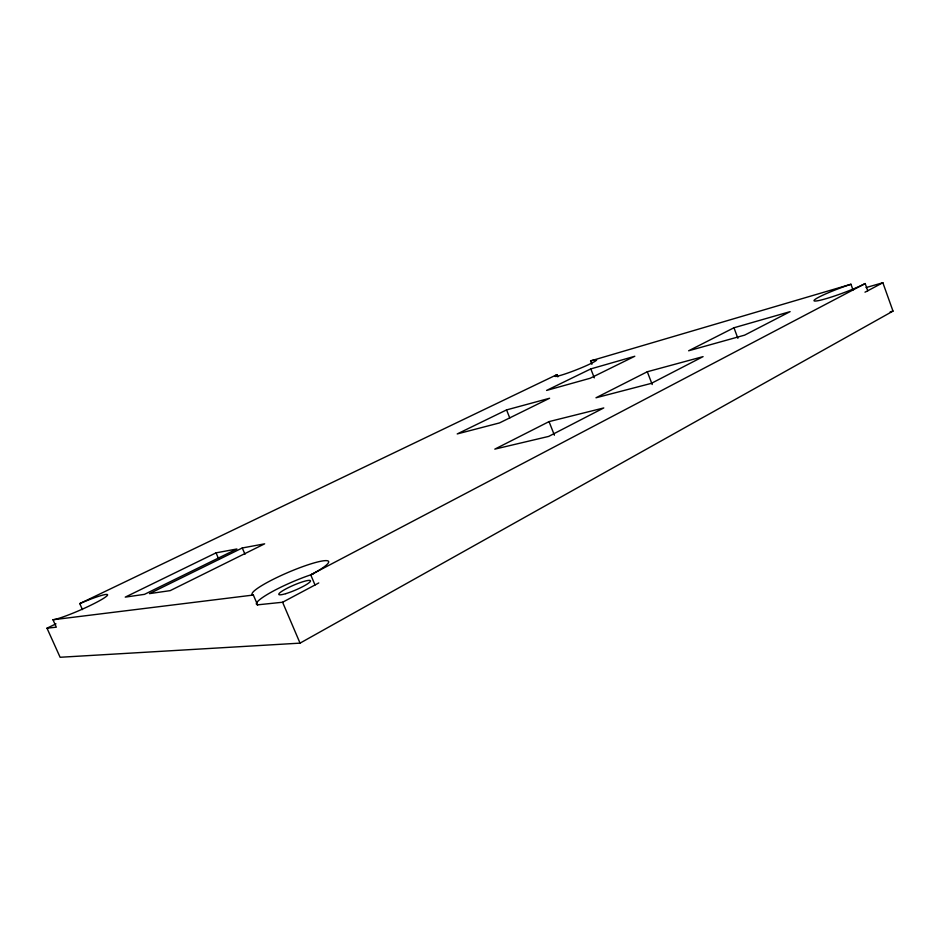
<?xml version="1.0" encoding="UTF-8"?>
<svg xmlns="http://www.w3.org/2000/svg" width="940" height="940" viewBox="0 0 940 940"><rect width="100%" height="100%" fill="white"/><g stroke="black" fill="none" stroke-linecap="round" stroke-linejoin="round"><path stroke-width="1.41" d="M557.831 376.881L556.95 374.625L556.269 375.037A22.313 1.833 -21.5 0 0 565.915 373.673A22.313 1.833 -21.5 0 0 592.412 362.781A22.313 1.833 -21.5 0 0 590.579 360.925L850.959 284.256L853.05 290.061M55.989 623.843L47 628.19L60.113 657.272L300.048 643.136L893 311.105L882.86 282.728L866.069 287.581M257.113 604.89L282.588 602.246L315.018 584.986A41.56 6.274 -23.3 0 0 318.754 582.929M864.988 292.175A29.81 2.973 -20.2 0 0 867.761 290.766L882.86 282.728M315.018 584.986L310.74 574.869L865.176 283.563L867.761 290.766M549.042 421.613L494.804 449.132L548.69 436.407L603.774 407.937L549.042 421.613L554.4 435.197M647.308 371.747L595.984 397.785L651.291 383.379L703.073 356.624L647.308 371.747L652.207 384.531M733.964 327.766L688.62 350.785L744.633 335.145L790.117 311.634L733.964 327.766L737.888 338.318M242.285 547.973L149.472 593.622L170.175 590.637L264.657 543.825L242.285 547.973L244.988 554.283M506.566 409.911L457.216 433.939L499.528 422.918L549.606 398.243L506.566 409.911L509.774 417.995M590.813 368.903L546.587 390.429L590.109 378.279L634.806 356.26L590.813 368.903L594.303 377.868M216.036 552.849L125.243 597.123L144.49 594.35L236.892 548.984L216.036 552.849L218.879 559.453M82.438 609.602L79.759 603.609L556.95 374.625M79.759 603.609L81.968 602.658A30.808 3.067 -23.7 0 1 107.548 594.703A30.808 3.067 -23.7 0 1 85.317 607.816A30.808 3.067 -23.7 0 1 52.981 619.766L56.318 627.18L47 628.19M850.959 284.256L849.725 284.656A29.833 2.82 -20.3 0 0 816.026 298.767A29.833 2.82 -20.3 0 0 828.822 297.851A29.833 2.82 -20.3 0 0 865.176 283.563M890.168 311.857L893 311.105M52.981 619.766L253.354 595.032L257.63 604.996M253.354 595.032L252.848 594.949A41.595 5.957 -23.2 0 1 278.322 576.831A41.595 5.957 -23.2 0 1 325.005 560.651A41.595 5.957 -23.2 0 1 310.74 574.869M282.588 602.246L300.048 643.136M590.579 360.925L591.894 364.297M256.362 604.138A41.56 6.274 -23.3 0 1 274.363 590.496A41.56 6.274 -23.3 0 1 312.985 574.105M285.784 593.657A17.249 2.597 -23.3 0 0 310.494 581.155A17.249 2.597 -23.3 0 0 287.711 587.97A17.249 2.597 -23.3 0 0 285.784 593.657"/></g></svg>
